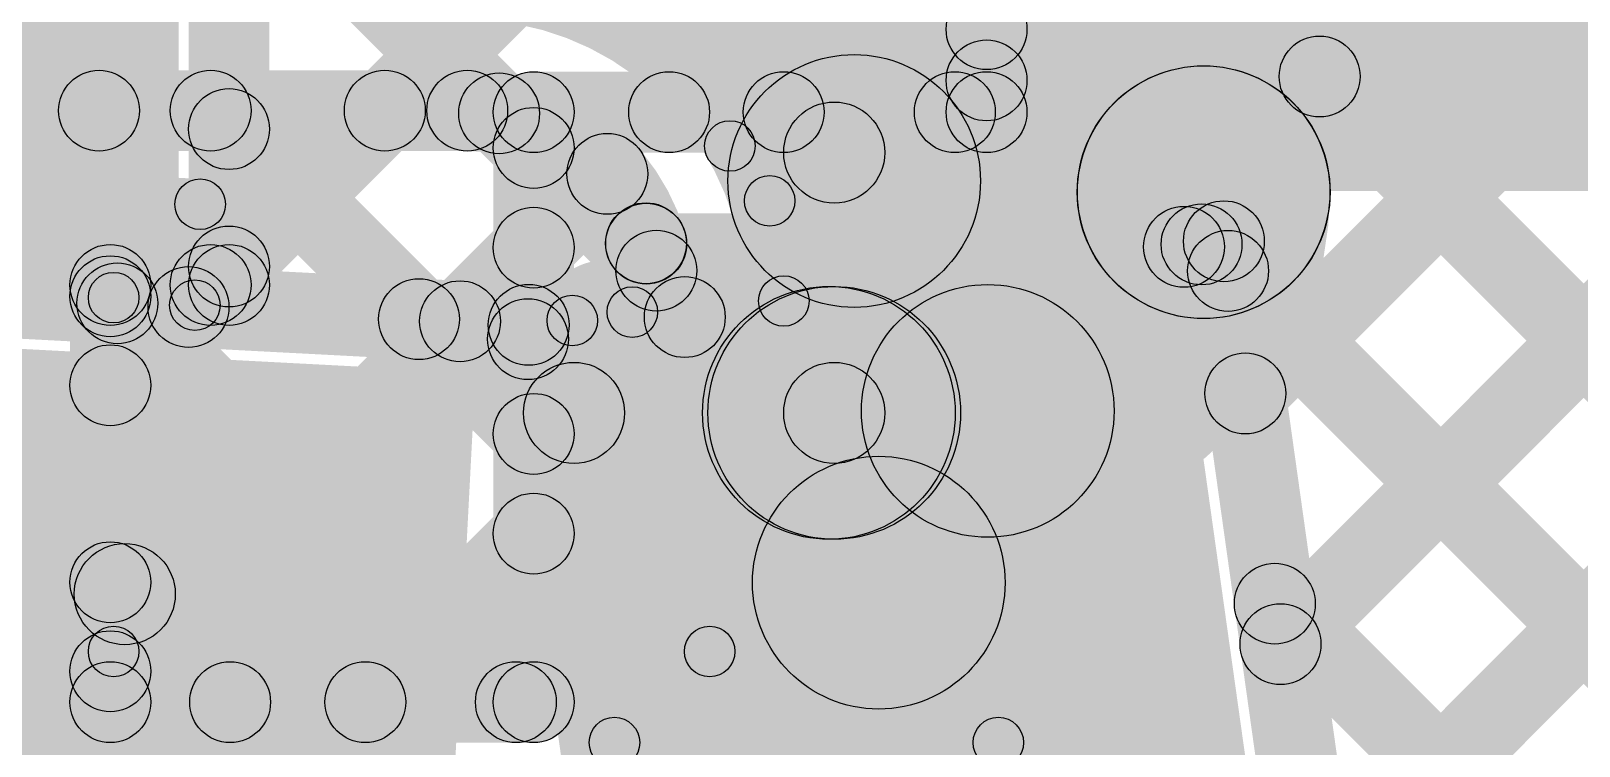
# Model space of a CAD drawing. Header units: millimetres. Extents: x -2.17 to 2.17, y -2.17 to 2.17.
# Drawn here: x -0.0092 to 0.144, y -1.077 to -1.0062 of the extents above; entities that cross this region are included whole.
import ezdxf

# ---------------------------------------------------------------- set-up
doc = ezdxf.new("R2010")
doc.units = ezdxf.units.MM
doc.header["$MEASUREMENT"] = 0
for name, color, linetype in [('BottomLayer', 5, 'Continuous'), ('BottomOverlay', 54, 'Continuous'), ('BottomPaste', 16, 'Continuous'), ('BottomSolder', 6, 'Continuous'), ('Mechanical1', 6, 'Continuous'), ('Mechanical2', 216, 'Continuous'), ('TopLayer', 1, 'Continuous'), ('TopOverlay', 2, 'Continuous'), ('TopPaste', 8, 'Continuous'), ('TopSolder', 216, 'Continuous')]:
    doc.layers.add(name, color=color, linetype=linetype)

# ---------------------------------------------------------------- blocks, each defined once
blk = doc.blocks.new('YS_SBZ9032C03R16_B_10')
at = {"layer": 'BottomLayer'}
blk.add_hatch(color=5, dxfattribs=at).paths.add_polyline_path([(0.1023622, 0.03543305), (0.2125984, 0.03543305), (0.2125984, -0.03543305), (0.1023622, -0.03543305)])
at = {"layer": 'BottomPaste'}
blk.add_hatch(color=16, dxfattribs=at).paths.add_polyline_path([(0.1023622, 0.03543305), (0.2125984, 0.03543305), (0.2125984, -0.03543305), (0.1023622, -0.03543305)])
at = {"layer": 'BottomSolder'}
blk.add_hatch(color=6, dxfattribs=at).paths.add_polyline_path([(0.0983622, 0.03943305), (0.2165984, 0.03943305), (0.2165984, -0.03943305), (0.0983622, -0.03943305)])
blk = doc.blocks.new('R___0201_B_66')
at = {"layer": 'BottomLayer'}
for points in [[(-0.01614165, 0.00728345), (-0.00551175, 0.00728345), (-0.00551175, -0.00728345), (-0.01614165, -0.00728345)], [(0.00551185, 0.00728345), (0.01614175, 0.00728345), (0.01614175, -0.00728345), (0.00551185, -0.00728345)]]:
    blk.add_hatch(color=5, dxfattribs=at).paths.add_polyline_path(points)
at = {"layer": 'BottomOverlay'}
h = blk.add_hatch(color=54, dxfattribs=at)
edge = h.paths.add_edge_path()
edge.add_arc((-0.019, 0.01), 0.0025, 0, 360)
h = blk.add_hatch(color=54, dxfattribs=at)
edge = h.paths.add_edge_path()
edge.add_arc((-0.019, 0.01), 0.0025, 0, 360)
for points in [[(0.019, 0.0125), (0.019, 0.0075), (-0.019, 0.0075), (-0.019, 0.0125)], [(-0.0215, 0.01), (-0.0165, 0.01), (-0.0165, -0.01), (-0.0215, -0.01)], [(0.0165, 0.01), (0.0215, 0.01), (0.0215, -0.01), (0.0165, -0.01)], [(0.019, -0.0075), (0.019, -0.0125), (-0.019, -0.0125), (-0.019, -0.0075)]]:
    blk.add_hatch(color=54, dxfattribs=at).paths.add_polyline_path(points)
h = blk.add_hatch(color=54, dxfattribs=at)
edge = h.paths.add_edge_path()
edge.add_arc((0.019, 0.01), 0.0025, 0, 360)
h = blk.add_hatch(color=54, dxfattribs=at)
edge = h.paths.add_edge_path()
edge.add_arc((0.019, 0.01), 0.0025, 0, 360)
h = blk.add_hatch(color=54, dxfattribs=at)
edge = h.paths.add_edge_path()
edge.add_arc((-0.019, -0.01), 0.0025, 0, 360)
h = blk.add_hatch(color=54, dxfattribs=at)
edge = h.paths.add_edge_path()
edge.add_arc((-0.019, -0.01), 0.0025, 0, 360)
h = blk.add_hatch(color=54, dxfattribs=at)
edge = h.paths.add_edge_path()
edge.add_arc((0.019, -0.01), 0.0025, 0, 360)
h = blk.add_hatch(color=54, dxfattribs=at)
edge = h.paths.add_edge_path()
edge.add_arc((0.019, -0.01), 0.0025, 0, 360)
at = {"layer": 'BottomPaste'}
for points in [[(-0.01614165, 0.00728345), (-0.00551175, 0.00728345), (-0.00551175, -0.00728345), (-0.01614165, -0.00728345)], [(0.00551185, 0.00728345), (0.01614175, 0.00728345), (0.01614175, -0.00728345), (0.00551185, -0.00728345)]]:
    blk.add_hatch(color=16, dxfattribs=at).paths.add_polyline_path(points)
at = {"layer": 'BottomSolder'}
for points in [[(-0.02014165, 0.01128345), (-0.00151175, 0.01128345), (-0.00151175, -0.01128345), (-0.02014165, -0.01128345)], [(0.00151185, 0.01128345), (0.02014175, 0.01128345), (0.02014175, -0.01128345), (0.00151185, -0.01128345)]]:
    blk.add_hatch(color=6, dxfattribs=at).paths.add_polyline_path(points)
at = {"layer": 'BottomOverlay'}
for centre in [(-0.019, 0.01), (-0.019, 0.01), (0.019, 0.01), (0.019, 0.01), (-0.019, -0.01), (-0.019, -0.01), (0.019, -0.01), (0.019, -0.01)]:
    blk.add_circle(centre, 0.0025, dxfattribs=at)
blk = doc.blocks.new('SOT23_3_B_96')
at = {"layer": 'BottomLayer'}
for points in [[(-0.02165995, 0.02657475), (-0.05315605, 0.02657475), (-0.05315605, 0.05807085), (-0.02165995, 0.05807085)], [(0.05314315, 0.02657475), (0.02164705, 0.02657475), (0.02164705, 0.05807085), (0.05314315, 0.05807085)], [(0.01574165, -0.05807095), (-0.01575445, -0.05807095), (-0.01575445, -0.02657485), (0.01574165, -0.02657485)]]:
    blk.add_hatch(color=5, dxfattribs=at).paths.add_polyline_path(points)
at = {"layer": 'BottomOverlay'}
h = blk.add_hatch(color=54, dxfattribs=at)
edge = h.paths.add_edge_path()
edge.add_arc((-0.066, 0.045), 0.0025, 0, 360)
h = blk.add_hatch(color=54, dxfattribs=at)
edge = h.paths.add_edge_path()
edge.add_arc((-0.06, 0.045), 0.0025, 0, 360)
h = blk.add_hatch(color=54, dxfattribs=at)
edge = h.paths.add_edge_path()
edge.add_arc((-0.0110064, 0.032), 0.0025, 0, 360)
for points in [[(0.0109936, 0.0345), (0.0109936, 0.0295), (-0.0110064, 0.0295), (-0.0110064, 0.0345)], [(-0.0585064, -0.029), (-0.0635064, -0.029), (-0.0635064, 0.03), (-0.0585064, 0.03)], [(0.0634936, -0.029), (0.0584936, -0.029), (0.0584936, 0.03), (0.0634936, 0.03)], [(-0.0260064, -0.0265), (-0.0260064, -0.0315), (-0.0610064, -0.0315), (-0.0610064, -0.0265)], [(0.0609936, -0.0265), (0.0609936, -0.0315), (0.0259936, -0.0315), (0.0259936, -0.0265)]]:
    blk.add_hatch(color=54, dxfattribs=at).paths.add_polyline_path(points)
h = blk.add_hatch(color=54, dxfattribs=at)
edge = h.paths.add_edge_path()
edge.add_arc((0.0109936, 0.032), 0.0025, 0, 360)
h = blk.add_hatch(color=54, dxfattribs=at)
edge = h.paths.add_edge_path()
edge.add_arc((-0.0610064, 0.03), 0.0025, 0, 360)
h = blk.add_hatch(color=54, dxfattribs=at)
edge = h.paths.add_edge_path()
edge.add_arc((0.0609936, 0.03), 0.0025, 0, 360)
h = blk.add_hatch(color=54, dxfattribs=at)
edge = h.paths.add_edge_path()
edge.add_arc((-0.0610064, -0.029), 0.0025, 0, 360)
h = blk.add_hatch(color=54, dxfattribs=at)
edge = h.paths.add_edge_path()
edge.add_arc((-0.0610064, -0.029), 0.0025, 0, 360)
h = blk.add_hatch(color=54, dxfattribs=at)
edge = h.paths.add_edge_path()
edge.add_arc((-0.0260064, -0.029), 0.0025, 0, 360)
h = blk.add_hatch(color=54, dxfattribs=at)
edge = h.paths.add_edge_path()
edge.add_arc((0.0259936, -0.029), 0.0025, 0, 360)
h = blk.add_hatch(color=54, dxfattribs=at)
edge = h.paths.add_edge_path()
edge.add_arc((0.0609936, -0.029), 0.0025, 0, 360)
h = blk.add_hatch(color=54, dxfattribs=at)
edge = h.paths.add_edge_path()
edge.add_arc((0.0609936, -0.029), 0.0025, 0, 360)
at = {"layer": 'BottomPaste'}
for points in [[(-0.02165995, 0.02657475), (-0.05315605, 0.02657475), (-0.05315605, 0.05807085), (-0.02165995, 0.05807085)], [(0.05314315, 0.02657475), (0.02164705, 0.02657475), (0.02164705, 0.05807085), (0.05314315, 0.05807085)], [(0.01574165, -0.05807095), (-0.01575445, -0.05807095), (-0.01575445, -0.02657485), (0.01574165, -0.02657485)]]:
    blk.add_hatch(color=16, dxfattribs=at).paths.add_polyline_path(points)
at = {"layer": 'BottomSolder'}
for points in [[(-0.01765995, 0.02257475), (-0.05715605, 0.02257475), (-0.05715605, 0.06207085), (-0.01765995, 0.06207085)], [(0.05714315, 0.02257475), (0.01764705, 0.02257475), (0.01764705, 0.06207085), (0.05714315, 0.06207085)], [(0.01974165, -0.06207095), (-0.01975445, -0.06207095), (-0.01975445, -0.02257485), (0.01974165, -0.02257485)]]:
    blk.add_hatch(color=6, dxfattribs=at).paths.add_polyline_path(points)
at = {"layer": 'BottomOverlay', "const_width": 0.005}
blk.add_lwpolyline([(-0.06, 0.045, 1), (-0.066, 0.045, 1)], format="xyb", close=True, dxfattribs=at)
at = {"layer": 'BottomOverlay'}
for centre in [(-0.066, 0.045), (-0.06, 0.045), (-0.0110064, 0.032), (0.0109936, 0.032), (-0.0610064, 0.03), (0.0609936, 0.03), (-0.0610064, -0.029), (-0.0610064, -0.029), (-0.0260064, -0.029), (0.0259936, -0.029), (0.0609936, -0.029), (0.0609936, -0.029)]:
    blk.add_circle(centre, 0.0025, dxfattribs=at)
blk = doc.blocks.new('WS2812B_M____222')
at = {"layer": 'TopLayer'}
blk.add_hatch(color=1, dxfattribs=at).paths.add_polyline_path([(0.03503935, 0.05078735), (0.09409445, 0.05078735), (0.09409445, 0.01141725), (0.03503935, 0.01141725)])
at = {"layer": 'TopOverlay'}
for points in [[(-0.06999999821428443, 0.06749990000000064), (-0.07000000178571557, 0.07249989999999935), (0.06999989821428444, 0.07249999999999936), (0.06999990178571557, 0.06750000000000064)], [(0.07249999999987501, 0.05999992499975), (0.067500000000125, 0.05999987500025), (0.067499900000125, 0.06999997500025), (0.07249989999987501, 0.07000002499975)]]:
    blk.add_hatch(color=2, dxfattribs=at).paths.add_polyline_path(points)
h = blk.add_hatch(color=2, dxfattribs=at)
edge = h.paths.add_edge_path()
edge.add_arc((0.0699999, 0.07), 0.0025, 0, 360)
h = blk.add_hatch(color=2, dxfattribs=at)
edge = h.paths.add_edge_path()
edge.add_arc((0.0699999, 0.07), 0.0025, 0, 360)
h = blk.add_hatch(color=2, dxfattribs=at)
edge = h.paths.add_edge_path()
edge.add_arc((0.07, 0.0599999), 0.0025, 0, 360)
at = {"layer": 'TopPaste'}
blk.add_hatch(color=8, dxfattribs=at).paths.add_polyline_path([(0.03503935, 0.05078735), (0.09409445, 0.05078735), (0.09409445, 0.01141725), (0.03503935, 0.01141725)])
at = {"layer": 'TopSolder'}
blk.add_hatch(color=216, dxfattribs=at).paths.add_polyline_path([(0.03103935, 0.05478735), (0.09809445, 0.05478735), (0.09809445, 0.00741725), (0.03103935, 0.00741725)])
at = {"layer": 'TopOverlay'}
for centre in [(0.0699999, 0.07), (0.0699999, 0.07), (0.07, 0.0599999)]:
    blk.add_circle(centre, 0.0025, dxfattribs=at)
blk = doc.blocks.new('WS2812B_M____223')
at = {"layer": 'TopLayer'}
blk.add_hatch(color=1, dxfattribs=at).paths.add_polyline_path([(-0.09409455, 0.05078715), (-0.03503945, 0.05078715), (-0.03503945, 0.01141705), (-0.09409455, 0.01141705)])
at = {"layer": 'TopOverlay'}
h = blk.add_hatch(color=2, dxfattribs=at)
edge = h.paths.add_edge_path()
edge.add_arc((-0.07, 0.0700001), 0.0025, 0, 360)
h = blk.add_hatch(color=2, dxfattribs=at)
edge = h.paths.add_edge_path()
edge.add_arc((-0.07, 0.0700001), 0.0025, 0, 360)
for points in [[(-0.07000000178571301, 0.06750010000000065), (-0.06999999821428698, 0.07250009999999936), (0.07000010178571302, 0.07249999999999936), (0.07000009821428699, 0.06750000000000064)], [(-0.0725, 0.0700001), (-0.0675, 0.0700001), (-0.0675, 0.0599999), (-0.0725, 0.0599999)]]:
    blk.add_hatch(color=2, dxfattribs=at).paths.add_polyline_path(points)
h = blk.add_hatch(color=2, dxfattribs=at)
edge = h.paths.add_edge_path()
edge.add_arc((-0.0909999, 0.0609999), 0.0025, 0, 360)
h = blk.add_hatch(color=2, dxfattribs=at)
edge = h.paths.add_edge_path()
edge.add_arc((-0.0849999, 0.0609999), 0.0025, 0, 360)
h = blk.add_hatch(color=2, dxfattribs=at)
edge = h.paths.add_edge_path()
edge.add_arc((-0.07, 0.0599999), 0.0025, 0, 360)
at = {"layer": 'TopPaste'}
blk.add_hatch(color=8, dxfattribs=at).paths.add_polyline_path([(-0.09409455, 0.05078715), (-0.03503945, 0.05078715), (-0.03503945, 0.01141705), (-0.09409455, 0.01141705)])
at = {"layer": 'TopSolder'}
blk.add_hatch(color=216, dxfattribs=at).paths.add_polyline_path([(-0.09809455, 0.05478715), (-0.03103945, 0.05478715), (-0.03103945, 0.00741705), (-0.09809455, 0.00741705)])
at = {"layer": 'TopOverlay', "const_width": 0.005}
blk.add_lwpolyline([(-0.0849999, 0.0609999, 1), (-0.0909999, 0.0609999, 1)], format="xyb", close=True, dxfattribs=at)
at = {"layer": 'TopOverlay'}
for centre in [(-0.07, 0.0700001), (-0.07, 0.0700001), (-0.0909999, 0.0609999), (-0.0849999, 0.0609999), (-0.07, 0.0599999)]:
    blk.add_circle(centre, 0.0025, dxfattribs=at)

msp = doc.modelspace()

# ---------------------------------------------------------------- hatches: boundary and pattern name
at = {"layer": 'BottomLayer'}
for points in [[(0.1194016, -1.0221768), (0.0944016, -1.0221768), (0.0944016, -0.9386105), (0.1194016, -0.9386105)], [(0.03143337287525381, -0.9860309271247462), (0.03709022712474619, -0.9803740728752539), (0.06814522712474619, -1.011429072875254), (0.06248837287525381, -1.017085927124746)], [(0.0144252, -1.0313522), (0.0064252, -1.0313522), (0.0064252, -0.9832025), (0.0144252, -0.9832025)], [(0.007596772875253809, -0.9904786271247461), (0.01325362712474619, -0.9848217728752539), (0.04340312712474619, -1.014971272875254), (0.03774627287525381, -1.020628127124746)], [(0.01325362712474619, -1.032355327124746), (0.007596772875253809, -1.026698472875254), (0.04317307287525381, -0.9911221728752538), (0.04882992712474619, -0.9967790271247462)], [(0.05680732712474619, -1.017085927124746), (0.05115047287525381, -1.011429072875254), (0.0714573728752538, -0.9911221728752538), (0.07711422712474619, -0.9967790271247462)], [(0.07046577287525381, -0.9967790271247462), (0.07612262712474618, -0.9911221728752538), (0.08823002712474619, -1.003229572875254), (0.08257317287525381, -1.008886427124746)], [(0.0894016, -1.0142575), (0.0814016, -1.0142575), (0.0814016, -0.9939506), (0.0894016, -0.9939506)], [(0.08509162712474619, -1.017085927124746), (0.07943477287525381, -1.011429072875254), (0.08257317287525381, -1.008290672875254), (0.08823002712474619, -1.013947527124746)], [(0.0405747, -1.0182575), (0.0405747, -1.0102575), (0.0854016, -1.0102575), (0.0854016, -1.0182575)], [(0.007596772875253809, -1.018762927124746), (0.01325362712474619, -1.013106072875254), (0.04340312712474619, -1.043255572875254), (0.03774627287525381, -1.048912427124746)], [(0.0445747, -1.0726105), (0.0365747, -1.0726105), (0.0365747, -1.0142575), (0.0445747, -1.0142575)], [(0.0753228, -1.0440056), (0.0653228, -1.0440056), (0.0653228, -1.0182576), (0.0753228, -1.0182576)], [(0.00150552712474619, -1.072387727124746), (-0.00415132712474619, -1.066730872875254), (0.03774627287525381, -1.024833272875254), (0.04340312712474619, -1.030490127124746)], [(-0.0013229, -1.0353522), (-0.0013229, -1.0273522), (0.0104252, -1.0273522), (0.0104252, -1.0353522)], [(0.00150552712474619, -1.044103427124746), (-0.004151327124746191, -1.038446572875254), (0.005771472875253809, -1.028523772875254), (0.01142832712474619, -1.034180627124746)], [(-0.004151327124746191, -1.035299127124746), (0.00150552712474619, -1.029642272875254), (0.04164532712474619, -1.069782072875254), (0.03598847287525381, -1.075438927124746)], [(0.0026771, -1.0726105), (-0.0053229, -1.0726105), (-0.0053229, -1.0313522), (0.0026771, -1.0313522)], [(0.0445748, -1.0490056), (0.0445748, -1.0390056), (0.0703228, -1.0390056), (0.0703228, -1.0490056)], [(0.02673862712474619, -1.075438927124746), (0.02108177287525381, -1.069782072875254), (0.03774627287525381, -1.053117572875254), (0.04340312712474619, -1.058774427124746)], [(-0.004151327124746191, -1.063583427124746), (0.00150552712474619, -1.057926572875254), (0.01336102712474619, -1.069782072875254), (0.00770417287525381, -1.075438927124746)], [(-0.0013229, -1.0766105), (-0.0013229, -1.0686105), (0.0405747, -1.0686105), (0.0405747, -1.0766105)]]:
    msp.add_hatch(color=5, dxfattribs=at).paths.add_polyline_path(points)
h = msp.add_hatch(color=5, dxfattribs=at)
edge = h.paths.add_edge_path()
edge.add_arc((0.0854016, -1.006058), 0.004, 0, 360)
h = msp.add_hatch(color=5, dxfattribs=at)
edge = h.paths.add_edge_path()
edge.add_arc((0.0854016, -1.0111191), 0.004, 0, 360)
h = msp.add_hatch(color=5, dxfattribs=at)
edge = h.paths.add_edge_path()
edge.add_arc((0.1068802, -1.0221768), 0.0125, 0, 360)
h = msp.add_hatch(color=5, dxfattribs=at)
edge = h.paths.add_edge_path()
edge.add_arc((0.1069016, -1.0221768), 0.0125, 0, 360)
h = msp.add_hatch(color=5, dxfattribs=at)
edge = h.paths.add_edge_path()
edge.add_arc((0.0405747, -1.0142575), 0.004, 0, 360)
h = msp.add_hatch(color=5, dxfattribs=at)
edge = h.paths.add_edge_path()
edge.add_arc((0.0405747, -1.0142575), 0.004, 0, 360)
h = msp.add_hatch(color=5, dxfattribs=at)
edge = h.paths.add_edge_path()
edge.add_arc((0.0539789, -1.0142575), 0.004, 0, 360)
h = msp.add_hatch(color=5, dxfattribs=at)
edge = h.paths.add_edge_path()
edge.add_arc((0.0653168, -1.0142575), 0.004, 0, 360)
h = msp.add_hatch(color=5, dxfattribs=at)
edge = h.paths.add_edge_path()
edge.add_arc((0.0822632, -1.0142575), 0.004, 0, 360)
h = msp.add_hatch(color=5, dxfattribs=at)
edge = h.paths.add_edge_path()
edge.add_arc((0.0854016, -1.0142575), 0.004, 0, 360)
h = msp.add_hatch(color=5, dxfattribs=at)
edge = h.paths.add_edge_path()
edge.add_arc((0.0854016, -1.0142575), 0.004, 0, 360)
h = msp.add_hatch(color=5, dxfattribs=at)
edge = h.paths.add_edge_path()
edge.add_arc((0.0104252, -1.0159345), 0.004, 0, 360)
h = msp.add_hatch(color=5, dxfattribs=at)
edge = h.paths.add_edge_path()
edge.add_arc((0.0405747, -1.0177997), 0.004, 0, 360)
h = msp.add_hatch(color=5, dxfattribs=at)
edge = h.paths.add_edge_path()
edge.add_arc((0.0703228, -1.0182576), 0.005, 0, 360)
h = msp.add_hatch(color=5, dxfattribs=at)
edge = h.paths.add_edge_path()
edge.add_arc((0.0405747, -1.0276617), 0.004, 0, 360)
h = msp.add_hatch(color=5, dxfattribs=at)
edge = h.paths.add_edge_path()
edge.add_arc((0.0104252, -1.0295269), 0.004, 0, 360)
h = msp.add_hatch(color=5, dxfattribs=at)
edge = h.paths.add_edge_path()
edge.add_arc((-0.0013229, -1.0313522), 0.004, 0, 360)
h = msp.add_hatch(color=5, dxfattribs=at)
edge = h.paths.add_edge_path()
edge.add_arc((-0.0013229, -1.0313522), 0.004, 0, 360)
h = msp.add_hatch(color=5, dxfattribs=at)
edge = h.paths.add_edge_path()
edge.add_arc((0.0085999, -1.0313522), 0.004, 0, 360)
h = msp.add_hatch(color=5, dxfattribs=at)
edge = h.paths.add_edge_path()
edge.add_arc((0.0104252, -1.0313522), 0.004, 0, 360)
h = msp.add_hatch(color=5, dxfattribs=at)
edge = h.paths.add_edge_path()
edge.add_arc((0.0104252, -1.0313522), 0.004, 0, 360)
h = msp.add_hatch(color=5, dxfattribs=at)
edge = h.paths.add_edge_path()
edge.add_arc((-0.0013229, -1.0324707), 0.004, 0, 360)
h = msp.add_hatch(color=5, dxfattribs=at)
edge = h.paths.add_edge_path()
edge.add_arc((0.0698006, -1.0440026), 0.0125, 0, 360)
h = msp.add_hatch(color=5, dxfattribs=at)
edge = h.paths.add_edge_path()
edge.add_arc((0.0703227, -1.0440056), 0.0125, 0, 360)
h = msp.add_hatch(color=5, dxfattribs=at)
edge = h.paths.add_edge_path()
edge.add_arc((0.08552, -1.0438104), 0.0125, 0, 360)
h = msp.add_hatch(color=5, dxfattribs=at)
edge = h.paths.add_edge_path()
edge.add_arc((-0.0013229, -1.041275), 0.004, 0, 360)
h = msp.add_hatch(color=5, dxfattribs=at)
edge = h.paths.add_edge_path()
edge.add_arc((0.0445748, -1.0440056), 0.005, 0, 360)
h = msp.add_hatch(color=5, dxfattribs=at)
edge = h.paths.add_edge_path()
edge.add_arc((0.0703228, -1.0440056), 0.005, 0, 360)
h = msp.add_hatch(color=5, dxfattribs=at)
edge = h.paths.add_edge_path()
edge.add_arc((0.0703228, -1.0440056), 0.005, 0, 360)
h = msp.add_hatch(color=5, dxfattribs=at)
edge = h.paths.add_edge_path()
edge.add_arc((0.0405747, -1.046084), 0.004, 0, 360)
h = msp.add_hatch(color=5, dxfattribs=at)
edge = h.paths.add_edge_path()
edge.add_arc((0.0405747, -1.055946), 0.004, 0, 360)
h = msp.add_hatch(color=5, dxfattribs=at)
edge = h.paths.add_edge_path()
edge.add_arc((-0.0013229, -1.060755), 0.004, 0, 360)
h = msp.add_hatch(color=5, dxfattribs=at)
edge = h.paths.add_edge_path()
edge.add_arc((-0.0013229, -1.0695593), 0.004, 0, 360)
h = msp.add_hatch(color=5, dxfattribs=at)
edge = h.paths.add_edge_path()
edge.add_arc((-0.0013229, -1.0726105), 0.004, 0, 360)
h = msp.add_hatch(color=5, dxfattribs=at)
edge = h.paths.add_edge_path()
edge.add_arc((-0.0013229, -1.0726105), 0.004, 0, 360)
h = msp.add_hatch(color=5, dxfattribs=at)
edge = h.paths.add_edge_path()
edge.add_arc((0.0105326, -1.0726105), 0.004, 0, 360)
h = msp.add_hatch(color=5, dxfattribs=at)
edge = h.paths.add_edge_path()
edge.add_arc((0.0239102, -1.0726105), 0.004, 0, 360)
h = msp.add_hatch(color=5, dxfattribs=at)
edge = h.paths.add_edge_path()
edge.add_arc((0.0388169, -1.0726105), 0.004, 0, 360)
h = msp.add_hatch(color=5, dxfattribs=at)
edge = h.paths.add_edge_path()
edge.add_arc((0.0405747, -1.0726105), 0.004, 0, 360)
h = msp.add_hatch(color=5, dxfattribs=at)
edge = h.paths.add_edge_path()
edge.add_arc((0.0405747, -1.0726105), 0.004, 0, 360)
at = {"layer": 'Mechanical1'}
msp.add_hatch(color=6, dxfattribs=at).paths.add_polyline_path([(0.004999999999999999, -2.1646105), (-0.004999999999999999, -2.1646105), (-0.004999999999999999, 0), (0.004999999999999999, 0)])
at = {"layer": 'TopLayer'}
for points in [[(0.0847984, -1.0210679), (0.0597984, -1.0210679), (0.0597984, -0.9668215), (0.0847984, -0.9668215)], [(0.1138370271247462, -1.044909127124746), (0.1081801728752538, -1.039252272875254), (0.1570283728752538, -0.9904040728752539), (0.1626852271247462, -0.9960609271247461)], [(0.1325200728752538, -1.002264527124746), (0.1381769271247462, -0.9966076728752539), (0.1640739271247462, -1.022504672875254), (0.1584170728752538, -1.028161527124746)], [(0.1155352728752538, -1.013564027124746), (0.1211921271247462, -1.007907172875254), (0.1686989271247462, -1.055413972875254), (0.1630420728752538, -1.061070827124746)], [(-0.0662903, -1.0181105), (-0.0662903, -1.0101105), (0.034, -1.0101105), (0.034, -1.0181105)], [(-0.01763147287525381, -1.034956127124746), (-0.02328832712474619, -1.029299272875254), (-0.00527112712474619, -1.011282072875254), (0.00038572712474619, -1.016938927124746)], [(-0.02251132712474619, -1.016938927124746), (-0.01685447287525381, -1.011282072875254), (0.00220212712474619, -1.030338672875254), (-0.00345472712474619, -1.035995527124746)], [(0.009244327124746191, -1.036364627124746), (0.00358747287525381, -1.030707772875254), (0.02301317287525381, -1.011282072875254), (0.02867002712474619, -1.016938927124746)], [(0.00577297287525381, -1.016938927124746), (0.01142982712474619, -1.011282072875254), (0.03205072712474619, -1.031902972875254), (0.02639387287525381, -1.037559827124746)], [(0.03432867287525381, -1.017210327124746), (0.03998552712474619, -1.011553472875254), (0.05554202712474619, -1.027109972875254), (0.04988517287525381, -1.032766827124746)], [(0.03612012712474619, -1.037773127124746), (0.03046327287525381, -1.032116272875254), (0.04504067287525381, -1.017538872875254), (0.05069752712474619, -1.023195727124746)], [(0.1173223271247462, -1.069708127124746), (0.1116654728752538, -1.064051272875254), (0.1577756728752538, -1.017941072875254), (0.1634325271247462, -1.023597927124746)], [(0.1054980891360082, -1.031545672734229), (0.1043847108639918, -1.023623527265771), (0.1083366108639919, -1.023068127265771), (0.1094499891360081, -1.030990272734229)], [(0.1038551728752538, -1.030168227124746), (0.1095120271247462, -1.024511372875254), (0.1121338271247462, -1.027133172875254), (0.1064769728752538, -1.032790027124746)], [(0.1049322269775177, -1.027585887084961), (0.1128543730224823, -1.026472512915039), (0.1208386730224823, -1.083284312915039), (0.1129165269775177, -1.084397687084961)], [(-0.0370766460172333, -1.035262318024126), (-0.03665795398276669, -1.027273281975874), (0.04029164601723331, -1.031306081975874), (0.0398729539827667, -1.039295118024126)], [(0.1064769728752538, -1.032790027124746), (0.1121338271247462, -1.027133172875254), (0.1674493271247462, -1.082448672875254), (0.1617924728752538, -1.088105527124746)], [(0.0405650932898586, -1.040671372150444), (0.0394517067101414, -1.032749227849556), (0.05497670671014141, -1.030567327849556), (0.05609009328985859, -1.038489472150445)], [(0.1208077271247462, -1.094507027124746), (0.1151508728752538, -1.088850172875254), (0.1612609728752538, -1.042740072875254), (0.1669178271247462, -1.048396927124746)], [(-0.002831352603770144, -1.065976082636339), (0.003043752603770144, -1.057883917363661), (0.08632765260377014, -1.118350017363661), (0.08045254739622985, -1.126442182636339)], [(0.1111020728752538, -1.065699427124746), (0.1167589271247462, -1.060042572875254), (0.1720744271247462, -1.115358072875254), (0.1664175728752538, -1.121014927124746)]]:
    msp.add_hatch(color=1, dxfattribs=at).paths.add_polyline_path(points)
h = msp.add_hatch(color=1, dxfattribs=at)
edge = h.paths.add_edge_path()
edge.add_arc((0.1183637, -1.0107356), 0.004, 0, 360)
h = msp.add_hatch(color=1, dxfattribs=at)
edge = h.paths.add_edge_path()
edge.add_arc((0.0722984, -1.0210679), 0.0125, 0, 360)
h = msp.add_hatch(color=1, dxfattribs=at)
edge = h.paths.add_edge_path()
edge.add_arc((0.0722984, -1.0210679), 0.0125, 0, 360)
h = msp.add_hatch(color=1, dxfattribs=at)
edge = h.paths.add_edge_path()
edge.add_arc((-0.0024427, -1.0141105), 0.004, 0, 360)
h = msp.add_hatch(color=1, dxfattribs=at)
edge = h.paths.add_edge_path()
edge.add_arc((0.0086014, -1.0141105), 0.004, 0, 360)
h = msp.add_hatch(color=1, dxfattribs=at)
edge = h.paths.add_edge_path()
edge.add_arc((0.0258416, -1.0141105), 0.004, 0, 360)
h = msp.add_hatch(color=1, dxfattribs=at)
edge = h.paths.add_edge_path()
edge.add_arc((0.034, -1.0141105), 0.004, 0, 360)
h = msp.add_hatch(color=1, dxfattribs=at)
edge = h.paths.add_edge_path()
edge.add_arc((0.034, -1.0141105), 0.004, 0, 360)
h = msp.add_hatch(color=1, dxfattribs=at)
edge = h.paths.add_edge_path()
edge.add_arc((0.0371571, -1.0143819), 0.004, 0, 360)
h = msp.add_hatch(color=1, dxfattribs=at)
edge = h.paths.add_edge_path()
edge.add_arc((0.0478691, -1.0203673), 0.004, 0, 360)
h = msp.add_hatch(color=1, dxfattribs=at)
edge = h.paths.add_edge_path()
edge.add_arc((0.0517001, -1.0272294), 0.004, 0, 360)
h = msp.add_hatch(color=1, dxfattribs=at)
edge = h.paths.add_edge_path()
edge.add_arc((0.0517002, -1.0272293), 0.004, 0, 360)
h = msp.add_hatch(color=1, dxfattribs=at)
edge = h.paths.add_edge_path()
edge.add_arc((0.051713, -1.0272721), 0.004, 0, 360)
h = msp.add_hatch(color=1, dxfattribs=at)
edge = h.paths.add_edge_path()
edge.add_arc((0.1066836, -1.0273398), 0.004, 0, 360)
h = msp.add_hatch(color=1, dxfattribs=at)
edge = h.paths.add_edge_path()
edge.add_arc((0.1088933, -1.0270292), 0.004, 0, 360)
h = msp.add_hatch(color=1, dxfattribs=at)
edge = h.paths.add_edge_path()
edge.add_arc((0.1088933, -1.0270292), 0.004, 0, 360)
h = msp.add_hatch(color=1, dxfattribs=at)
edge = h.paths.add_edge_path()
edge.add_arc((0.1049414, -1.0275846), 0.004, 0, 360)
h = msp.add_hatch(color=1, dxfattribs=at)
edge = h.paths.add_edge_path()
edge.add_arc((0.1049414, -1.0275846), 0.004, 0, 360)
h = msp.add_hatch(color=1, dxfattribs=at)
edge = h.paths.add_edge_path()
edge.add_arc((0.0527136, -1.0299384), 0.004, 0, 360)
h = msp.add_hatch(color=1, dxfattribs=at)
edge = h.paths.add_edge_path()
edge.add_arc((0.1093054, -1.0299616), 0.004, 0, 360)
h = msp.add_hatch(color=1, dxfattribs=at)
edge = h.paths.add_edge_path()
edge.add_arc((0.1093054, -1.0299616), 0.004, 0, 360)
h = msp.add_hatch(color=1, dxfattribs=at)
edge = h.paths.add_edge_path()
edge.add_arc((-0.0006263, -1.0331671), 0.004, 0, 360)
h = msp.add_hatch(color=1, dxfattribs=at)
edge = h.paths.add_edge_path()
edge.add_arc((0.0064159, -1.0335362), 0.004, 0, 360)
h = msp.add_hatch(color=1, dxfattribs=at)
edge = h.paths.add_edge_path()
edge.add_arc((0.0292223, -1.0347314), 0.004, 0, 360)
h = msp.add_hatch(color=1, dxfattribs=at)
edge = h.paths.add_edge_path()
edge.add_arc((0.0332917, -1.0349447), 0.004, 0, 360)
h = msp.add_hatch(color=1, dxfattribs=at)
edge = h.paths.add_edge_path()
edge.add_arc((0.0555334, -1.0345284), 0.004, 0, 360)
h = msp.add_hatch(color=1, dxfattribs=at)
edge = h.paths.add_edge_path()
edge.add_arc((0.0555334, -1.0345284), 0.004, 0, 360)
h = msp.add_hatch(color=1, dxfattribs=at)
edge = h.paths.add_edge_path()
edge.add_arc((0.0555334, -1.0345284), 0.004, 0, 360)
h = msp.add_hatch(color=1, dxfattribs=at)
edge = h.paths.add_edge_path()
edge.add_arc((0.0400084, -1.0367103), 0.004, 0, 360)
h = msp.add_hatch(color=1, dxfattribs=at)
edge = h.paths.add_edge_path()
edge.add_arc((0.0400823, -1.0353006), 0.004, 0, 360)
h = msp.add_hatch(color=1, dxfattribs=at)
edge = h.paths.add_edge_path()
edge.add_arc((0.1110086, -1.0420807), 0.004, 0, 360)
h = msp.add_hatch(color=1, dxfattribs=at)
edge = h.paths.add_edge_path()
edge.add_arc((0.0747328, -1.0607971), 0.0125, 0, 360)
h = msp.add_hatch(color=1, dxfattribs=at)
edge = h.paths.add_edge_path()
edge.add_arc((0.0001062, -1.06193), 0.005, 0, 360)
h = msp.add_hatch(color=1, dxfattribs=at)
edge = h.paths.add_edge_path()
edge.add_arc((0.1139305, -1.062871), 0.004, 0, 360)
h = msp.add_hatch(color=1, dxfattribs=at)
edge = h.paths.add_edge_path()
edge.add_arc((0.1144939, -1.0668797), 0.004, 0, 360)

# ---------------------------------------------------------------- linework, layer by layer
at = {"layer": 'BottomLayer'}
for points, const_width in [([(0.1068802, -1.0221768, -0.4104941037548201), (0.08552, -1.0438104)], 0.025), ([(0.0703227, -1.0440056, -0.002879968138564474), (0.0698006, -1.0440026)], 0.025), ([(-0.0015328, -1.0866105, -0.4142135623730951), (-0.0153229, -1.0728204)], 0.01)]:
    msp.add_lwpolyline(points, format="xyb", dxfattribs=dict(at, const_width=const_width))
for centre, radius in [((0.0854016, -1.006058), 0.004), ((0.0854016, -1.0111191), 0.004), ((0.1068802, -1.0221768), 0.0125), ((0.1069016, -1.0221768), 0.0125), ((0.0405747, -1.0142575), 0.004), ((0.0405747, -1.0142575), 0.004), ((0.0539789, -1.0142575), 0.004), ((0.0653168, -1.0142575), 0.004), ((0.0822632, -1.0142575), 0.004), ((0.0854016, -1.0142575), 0.004), ((0.0854016, -1.0142575), 0.004), ((0.0104252, -1.0159345), 0.004), ((0.0405747, -1.0177997), 0.004), ((0.0703228, -1.0182576), 0.005), ((0.0405747, -1.0276617), 0.004), ((0.0104252, -1.0295269), 0.004), ((-0.0013229, -1.0313522), 0.004), ((-0.0013229, -1.0313522), 0.004), ((0.0085999, -1.0313522), 0.004), ((0.0104252, -1.0313522), 0.004), ((0.0104252, -1.0313522), 0.004), ((-0.0013229, -1.0324707), 0.004), ((0.0698006, -1.0440026), 0.0125), ((0.0703227, -1.0440056), 0.0125), ((0.08552, -1.0438104), 0.0125), ((-0.0013229, -1.041275), 0.004), ((0.0445748, -1.0440056), 0.005), ((0.0703228, -1.0440056), 0.005), ((0.0703228, -1.0440056), 0.005), ((0.0405747, -1.046084), 0.004), ((0.0405747, -1.055946), 0.004), ((-0.0013229, -1.060755), 0.004), ((-0.0013229, -1.0695593), 0.004), ((-0.0013229, -1.0726105), 0.004), ((-0.0013229, -1.0726105), 0.004), ((0.0105326, -1.0726105), 0.004), ((0.0239102, -1.0726105), 0.004), ((0.0388169, -1.0726105), 0.004), ((0.0405747, -1.0726105), 0.004), ((0.0405747, -1.0726105), 0.004)]:
    msp.add_circle(centre, radius, dxfattribs=at)
at = {"layer": 'Mechanical2', "const_width": 0.01}
for points in [[(2.1653543, 0.001, 1), (-2.1653543, 0.001, 1)], [(2.081354, -0.01, 1), (-2.049354, -0.01, 1)], [(1.8405512, 0.001, 1), (-1.8405512, 0.001, 1)], [(1.6437008, 0.001, 1), (-1.6437008, 0.001, 1)], [(1.503937, 0, 1), (-1.503937, 0, 1)], [(1.3070866, 0.001, 1), (-1.3070866, 0.001, 1)], [(1.1732283, 0.001, 1), (-1.1732283, 0.001, 1)]]:
    msp.add_lwpolyline(points, format="xyb", close=True, dxfattribs=at)
at = {"layer": 'TopLayer'}
for points, const_width in [([(0.0747328, -1.0607971, -0.4142135623730951), (0.1639194, -0.9716105)], 0.025), ([(0.034, -0.9926105, -0.3308533149192027), (0.0722984, -1.0210679)], 0.025), ([(0.1049414, -1.0275846, -0.2708258793380858), (0.1639194, -0.9931105)], 0.008), ([(0.034, -1.0141105, -0.3301851109191555), (0.0517001, -1.0272294)], 0.008), ([(0.0555334, -1.0345284, -0.09676306652656116), (0.0517002, -1.0272293)], 0.008), ([(0.0555334, -1.0345284, -0.09623943963286491), (0.051713, -1.0272721)], 0.008)]:
    msp.add_lwpolyline(points, format="xyb", dxfattribs=dict(at, const_width=const_width))
for centre, radius in [((0.1183637, -1.0107356), 0.004), ((0.0722984, -1.0210679), 0.0125), ((0.0722984, -1.0210679), 0.0125), ((-0.0024427, -1.0141105), 0.004), ((0.0086014, -1.0141105), 0.004), ((0.0258416, -1.0141105), 0.004), ((0.034, -1.0141105), 0.004), ((0.034, -1.0141105), 0.004), ((0.0371571, -1.0143819), 0.004), ((0.0478691, -1.0203673), 0.004), ((0.0517001, -1.0272294), 0.004), ((0.0517002, -1.0272293), 0.004), ((0.051713, -1.0272721), 0.004), ((0.1066836, -1.0273398), 0.004), ((0.1088933, -1.0270292), 0.004), ((0.1088933, -1.0270292), 0.004), ((0.1049414, -1.0275846), 0.004), ((0.1049414, -1.0275846), 0.004), ((0.0527136, -1.0299384), 0.004), ((0.1093054, -1.0299616), 0.004), ((0.1093054, -1.0299616), 0.004), ((-0.0006263, -1.0331671), 0.004), ((0.0064159, -1.0335362), 0.004), ((0.0292223, -1.0347314), 0.004), ((0.0332917, -1.0349447), 0.004), ((0.0555334, -1.0345284), 0.004), ((0.0555334, -1.0345284), 0.004), ((0.0555334, -1.0345284), 0.004), ((0.0400084, -1.0367103), 0.004), ((0.0400823, -1.0353006), 0.004), ((0.1110086, -1.0420807), 0.004), ((0.0747328, -1.0607971), 0.0125), ((0.0001062, -1.06193), 0.005), ((0.1139305, -1.062871), 0.004), ((0.1144939, -1.0668797), 0.004)]:
    msp.add_circle(centre, radius, dxfattribs=at)

# ---------------------------------------------------------------- block references
for name, p, rotation in [('YS_SBZ9032C03R16_B_10', (0.336, -0.9826105), 180), ('SOT23_3_B_96', (0.028, -1.0066105), 270), ('WS2812B_M____223', (0.143, -1.0826105), 8), ('WS2812B_M____222', (-0.066, -1.0896105), 357), ('R___0201_B_66', (0.0675708, -1.0866105), 180)]:
    msp.add_blockref(name, p, dxfattribs=dict(rotation=rotation))

doc.saveas('drawing.dxf')
